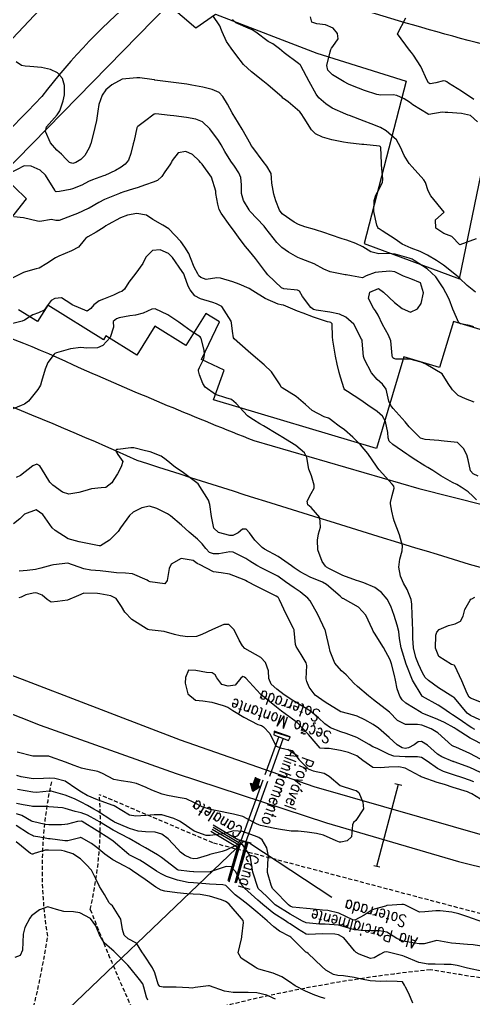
# Model space of a CAD drawing. Header units: metres. Extents: x 292545 to 299085, y 7450245 to 7463078.
# Drawn here: x 292958.5 to 293014.6, y 7462733.9 to 7462855.1 of the extents above; entities that cross this region are included whole.
import ezdxf

# ---------------------------------------------------------------- set-up
doc = ezdxf.new("R2010")
doc.units = ezdxf.units.M
for name, pattern in [('CONTINUO', [0]), ('DASHED', [0.75, 0.5, -0.25]), ('TRACEJADO', [8.7, 8, -0.7])]:
    doc.linetypes.add(name, pattern=pattern)
for name, color, linetype in [('CANAL', 151, 'Continuous'), ('CANALETA', 151, 'Continuous'), ('Curvas de Nivel 1m', 11, 'Continuous'), ('Curvas de Nivel 5m', 15, 'Continuous'), ('Edificações', 30, 'Continuous'), ('GALERIA', 45, 'Continuous'), ('Linha Férrea', 20, 'Continuous'), ('Pórtico', 62, 'Continuous'), ('TEXTO', 45, 'Continuous'), ('Vias Primárias', 230, 'Continuous'), ('Vias Secundárias', 230, 'DASHED')]:
    doc.layers.add(name, color=color, linetype=linetype)
doc.styles.add('ROMANS', font='romans', dxfattribs={"height": 0.2})
doc.styles.add('SIMPLEX', font='simplex', dxfattribs={"height": 0.2})

msp = doc.modelspace()

# ---------------------------------------------------------------- hatches: boundary and pattern name
at = {"layer": 'TEXTO'}
msp.add_hatch(color=256, dxfattribs=at).paths.add_polyline_path([(292988.21, 7462761.02), (292987.93, 7462760.26), (292988.25, 7462760.14), (292987.35, 7462759.55), (292987.05, 7462760.59), (292987.38, 7462760.47), (292987.66, 7462761.23)])

# ---------------------------------------------------------------- linework, layer by layer
at = {"layer": 'CANAL', "linetype": 'CONTINUO'}
for points in [[(292985.7, 7462753.53, 699.53), (292985.61, 7462753.22, 699.2), (292985.54, 7462752.97, 699.23), (292985.45, 7462752.66, 699.45), (292984.23, 7462748.5, 697.79)], [(292985.89, 7462753.46, 698.71), (292984.38, 7462748.3, 697.12)], [(292986.48, 7462753.28, 698.81), (292985.12, 7462748.19, 697.13)], [(292986.58, 7462753.26, 699.5), (292985.18, 7462748.23, 697.82)], [(292985.45, 7462752.66, 699.45), (292985.58, 7462752.62, 699.45), (292984.35, 7462748.4, 697.81)], [(292986.72, 7462753.22, 699.47), (292985.29, 7462748.23, 697.83)]]:
    msp.add_polyline3d(points, dxfattribs=at)
at = {"layer": 'CANALETA', "linetype": 'CONTINUO'}
for points in [[(292982.15, 7462754.62, 700.29), (292985.45, 7462752.66, 699.45)], [(292982.31, 7462754.9, 700.06), (292985.54, 7462752.97, 699.23)], [(292982.42, 7462755.41, 700.27), (292985.47, 7462753.6, 699.49)], [(292982.44, 7462755.11, 700.01), (292985.61, 7462753.22, 699.2)]]:
    msp.add_polyline3d(points, dxfattribs=at)
at = {"layer": 'Curvas de Nivel 1m', "flags": 128}
for points, elevation in [([(293014.86, 7462821.38), (293013.83, 7462822.2), (293012.88, 7462823.11), (293012.71, 7462823.26), (293010.9, 7462824.71), (293010.06, 7462825.29), (293008.92, 7462825.96), (293008.01, 7462826.4), (293006.93, 7462826.82), (293005.81, 7462827.34), (293004.94, 7462827.93), (293003.33, 7462828.98), (293002.95, 7462829.21), (293002.86, 7462829.28), (293002.79, 7462829.37), (293002.67, 7462829.66), (293002.3, 7462831.38), (293002.35, 7462832.73), (293002.54, 7462833.38), (293003.01, 7462834.21), (293003.39, 7462834.99), (293003.43, 7462835.37), (293003.26, 7462837.15), (293003.25, 7462837.37), (293003.15, 7462839.29), (293003.12, 7462839.37), (293003.07, 7462839.42), (293003, 7462839.44), (293001.08, 7462839.65), (293000.8, 7462839.68), (292999.08, 7462839.89), (292998.54, 7462839.97), (292997.09, 7462840.26), (292995.96, 7462840.58), (292995.1, 7462840.97), (292994.59, 7462841.48), (292993.7, 7462842.91), (292993.32, 7462843.49), (292993.13, 7462843.72), (292991.72, 7462844.93), (292991.14, 7462845.35), (292991.05, 7462845.42), (292990.94, 7462845.51), (292989.17, 7462847.04), (292988.55, 7462847.55), (292987.18, 7462848.66), (292986.18, 7462849.57), (292985.21, 7462850.8), (292984.64, 7462851.59), (292984.07, 7462852.43), (292983.53, 7462853.61), (292983.46, 7462853.82), (292983.25, 7462854.35), (292982.38, 7462855.62)], 712), ([(293014.94, 7462827.98), (293012.93, 7462827.26), (293011.95, 7462828.27), (293010.95, 7462828.64), (293009.97, 7462829.29), (293009.91, 7462830.35), (293010.98, 7462831.28), (293009.36, 7462833.3), (293009.01, 7462833.93), (293008.68, 7462834.96), (293008.47, 7462835.31), (293007.05, 7462836.89), (293006.67, 7462837.33), (293006.04, 7462838.32), (293005.6, 7462839.34), (293005.09, 7462840.23), (293003.83, 7462841.36), (293003.11, 7462841.75), (293001.95, 7462842.22), (293001.11, 7462842.54), (292999.3, 7462843.24), (292999.12, 7462843.31), (292998.83, 7462843.42), (292997.13, 7462844.18), (292996.36, 7462844.68), (292995.48, 7462845.46), (292995.15, 7462845.89), (292994.28, 7462847.48), (292993.27, 7462849.41), (292993.23, 7462849.49), (292993.19, 7462849.54), (292992.99, 7462849.7), (292991.22, 7462851.03), (292990.63, 7462851.52), (292989.8, 7462852.11), (292989.23, 7462852.44), (292987.7, 7462853.56), (292987.25, 7462853.87), (292986.76, 7462854.06), (292985.25, 7462854.72), (292984.82, 7462855.14)], 713), ([(293015.11, 7462842.47), (293014.24, 7462843.24), (293013.13, 7462843.52), (293011.47, 7462843.62), (293011.13, 7462843.64), (293010.76, 7462843.65), (293009.12, 7462843.39), (293009.02, 7462843.41), (293007.14, 7462844.59), (293006.71, 7462844.9), (293006.04, 7462845.34), (293005.15, 7462845.75), (293004.68, 7462845.82), (293003.15, 7462845.79), (293002.66, 7462845.86), (293001.16, 7462846.34), (292999.67, 7462846.91), (292999.17, 7462847.14), (292998.63, 7462847.43), (292997.18, 7462848.29), (292996.6, 7462848.86), (292996.48, 7462849.45), (292996.91, 7462851.15), (292996.99, 7462851.44), (292997.05, 7462851.61), (292997.22, 7462851.81), (292997.9, 7462852.77), (292997.82, 7462853.43), (292997.25, 7462854.09), (292996.3, 7462854.5), (292995.25, 7462854.6), (292994.62, 7462854.83), (292994.47, 7462855.47)], 714), ([(293014.67, 7462817.09), (293014.11, 7462817.24), (293013, 7462817.45), (293012.82, 7462817.59), (293012.08, 7462819.27), (293011.6, 7462820.52), (293011.21, 7462821.28), (293010.87, 7462821.9), (293009.95, 7462823.29), (293008.9, 7462824.27), (293007.27, 7462825.32), (293007.04, 7462825.45), (293006.91, 7462825.5), (293006.65, 7462825.6), (293004.92, 7462826.07), (293004.12, 7462826.16), (293002.92, 7462826.13), (293001.92, 7462826.38), (293000.93, 7462826.98), (293000.09, 7462827.41), (292998.94, 7462827.8), (292998.37, 7462827.99), (292996.94, 7462828.48), (292996.23, 7462828.73), (292994.95, 7462829.15), (292993.78, 7462829.48), (292992.96, 7462829.76), (292992.43, 7462830.03), (292990.98, 7462831.07), (292990.63, 7462831.52), (292990.16, 7462832.69), (292989.94, 7462833.53), (292989.68, 7462834.87), (292989.65, 7462835.53), (292989.59, 7462836.08), (292989.05, 7462836.99), (292988.63, 7462837.54), (292987.33, 7462839.29), (292987.14, 7462839.56), (292987.07, 7462839.67), (292986.03, 7462841.57), (292985.12, 7462843.04), (292984.91, 7462843.37), (292984.79, 7462843.58), (292984.2, 7462844.66), (292983.63, 7462845.6), (292983.15, 7462846.12), (292982.31, 7462846.46), (292981.16, 7462846.75), (292979.79, 7462847.03), (292979.16, 7462847.12), (292977.5, 7462847.34), (292977.17, 7462847.39), (292975.22, 7462847.65), (292975.17, 7462847.66), (292975.13, 7462847.66), (292974.83, 7462847.71), (292973.36, 7462847.91), (292973.17, 7462847.93), (292972.97, 7462847.94), (292971.17, 7462847.75), (292969.88, 7462847.05), (292969.16, 7462846.45), (292968.68, 7462845.78), (292968.3, 7462844.62), (292968.18, 7462843.78), (292967.98, 7462842.65), (292967.78, 7462841.79), (292967.65, 7462841.23), (292967.28, 7462839.8), (292967.07, 7462839.26), (292966.55, 7462838.32), (292966.07, 7462837.81), (292965.43, 7462837.44), (292965.05, 7462837.33), (292964.66, 7462837.43), (292964.23, 7462837.83), (292963.68, 7462838.47), (292963.07, 7462838.97), (292962.29, 7462839.86), (292961.7, 7462841.26), (292961.8, 7462841.86), (292963.12, 7462843.32), (292963.47, 7462843.84), (292963.89, 7462845.09), (292964.03, 7462845.83), (292964.02, 7462846.98), (292963.79, 7462847.83), (292963.18, 7462848.53), (292962.29, 7462848.96), (292961.19, 7462849.18), (292959.74, 7462849.34), (292959.19, 7462849.36), (292958.73, 7462849.44), (292958.05, 7462849.91)], 711), ([(293015.22, 7462798.59), (293014.6, 7462798.87), (293014.27, 7462799.24), (293013.98, 7462800.61), (293013.81, 7462801.24), (293013.39, 7462802.01), (293012.64, 7462802.75), (293010.98, 7462802.94), (293010.64, 7462802.96), (293010.35, 7462803), (293008.64, 7462803.13), (293008.06, 7462803.32), (293006.66, 7462804.7), (293006.17, 7462805.34), (293004.69, 7462806.99), (293004.52, 7462807.18), (293004.38, 7462807.35), (293004.16, 7462807.9), (293003.82, 7462809.36), (293003.36, 7462810), (293002.73, 7462810.58), (293002.01, 7462811.39), (293001.13, 7462813.03), (293001.03, 7462813.4), (293000.87, 7462815.32), (293000.86, 7462815.4), (293000.84, 7462815.45), (293000.79, 7462815.56), (292999.81, 7462817.41), (292998.82, 7462818.27), (292998.04, 7462818.64), (292996.84, 7462818.92), (292995.15, 7462819.15), (292994.84, 7462819.24), (292994.49, 7462819.47), (292993.48, 7462820.86), (292993.11, 7462821.49), (292992.86, 7462821.64), (292991.16, 7462821.81), (292990.87, 7462821.92), (292989.2, 7462823.54), (292988.89, 7462823.91), (292987.67, 7462825.55), (292986.92, 7462826.44), (292986.41, 7462827.05), (292986.01, 7462827.57), (292985.55, 7462828.2), (292984.95, 7462829.04), (292984.54, 7462829.59), (292983.41, 7462831.17), (292983.18, 7462831.61), (292982.99, 7462832.29), (292982.77, 7462833.61), (292982.74, 7462833.88), (292982.21, 7462835.62), (292981.05, 7462837.25), (292980.86, 7462837.44), (292980.68, 7462837.64), (292979.86, 7462838.44), (292979.06, 7462838.79), (292978.1, 7462838.63), (292977.37, 7462837.68), (292977.27, 7462837.46), (292977.05, 7462837.14), (292976.46, 7462836.27), (292976.08, 7462835.69), (292975.53, 7462835.19), (292975.02, 7462835), (292974.05, 7462834.68), (292973.01, 7462834.3), (292972.58, 7462834.16), (292971.26, 7462833.75), (292971.06, 7462833.69), (292971, 7462833.67), (292970.86, 7462833.61), (292968.99, 7462832.87), (292968.28, 7462832.5), (292967.09, 7462831.8), (292967.02, 7462831.76), (292966.98, 7462831.74), (292965.66, 7462831.13), (292964.97, 7462830.86), (292963.38, 7462830.26), (292962.97, 7462830.25), (292962.44, 7462830.38), (292960.97, 7462830.14), (292960.68, 7462830.16), (292958.97, 7462830.6), (292957.78, 7462830.72)], 709), ([(293015, 7462795.68), (293014.56, 7462796.11), (293013.97, 7462796.64), (293013.11, 7462797.25), (293012.58, 7462797.55), (293012.01, 7462797.83), (293010.59, 7462798.64), (293009.58, 7462799.3), (293008.96, 7462799.66), (293008.61, 7462799.86), (293007.15, 7462800.79), (293006.62, 7462801.16), (293006.37, 7462801.33), (293004.63, 7462802.52), (293004.2, 7462802.92), (293004.07, 7462803.36), (293004.02, 7462803.99), (293003.74, 7462805.36), (293003.35, 7462806.04), (293002.69, 7462806.61), (293001.55, 7462807.39), (293000.7, 7462808.02), (292999.05, 7462809.08), (292998.72, 7462809.3), (292998.62, 7462809.42), (292998.17, 7462810.86), (292998.02, 7462811.43), (292997.77, 7462812.45), (292997.55, 7462813.44), (292997.29, 7462814.94), (292997.22, 7462815.44), (292997.2, 7462815.85), (292997.16, 7462817.44), (292996.98, 7462817.62), (292996.82, 7462817.66), (292996.55, 7462817.72), (292994.82, 7462818.27), (292993.55, 7462818.76), (292992.84, 7462819.02), (292991.69, 7462819.51), (292991.11, 7462819.78), (292990.85, 7462819.83), (292990.46, 7462819.91), (292988.85, 7462820.59), (292987.32, 7462821.56), (292986.87, 7462821.85), (292985.66, 7462822.37), (292984.87, 7462822.66), (292983.35, 7462823.13), (292982.88, 7462823.15), (292981.57, 7462822.93), (292980.88, 7462823.19), (292980.66, 7462823.41), (292980.52, 7462823.64), (292980.08, 7462824.46), (292979.61, 7462825.65), (292979.42, 7462826.16), (292978.93, 7462826.95), (292978.42, 7462827.67), (292976.96, 7462829.21), (292976.21, 7462829.69), (292974.97, 7462830.37), (292974.17, 7462830.91), (292972.98, 7462831.14), (292971.82, 7462830.9), (292970.97, 7462830.6), (292969.43, 7462829.77), (292969.16, 7462829.58), (292968.96, 7462829.44), (292967.94, 7462828.8), (292966.94, 7462828.22), (292966.68, 7462828.06), (292966.47, 7462827.8), (292965.78, 7462826.95), (292964.92, 7462826.51), (292963.32, 7462825.84), (292962.91, 7462825.61), (292961.85, 7462824.91), (292960.9, 7462824.37), (292960.52, 7462824.25), (292959.22, 7462823.89), (292958.98, 7462823.8), (292958.89, 7462823.76), (292957.65, 7462823.14)], 708), ([(293015.42, 7462768.41), (293014.24, 7462768.96), (293013.84, 7462769.24), (293012.26, 7462771.13), (293012.19, 7462771.19), (293012.07, 7462771.26), (293010.28, 7462772.38), (293009.04, 7462773.3), (293008.66, 7462773.67), (293008.3, 7462774.22), (293007.81, 7462775.32), (293007.5, 7462776.15), (293007.2, 7462777.32), (293007.13, 7462778.54), (293007.14, 7462779.32), (293007.07, 7462780.63), (293007.03, 7462781.32), (293007, 7462782.73), (293006.93, 7462783.32), (293006.43, 7462784.56), (293005.98, 7462785.33), (293005.59, 7462786.19), (293005.4, 7462787.34), (293005.5, 7462788.3), (293005.82, 7462789.34), (293005.84, 7462789.98), (293005.46, 7462791.34), (293004.81, 7462793.07), (293004.73, 7462793.35), (293004.54, 7462794.28), (293004.36, 7462795.16), (293004.36, 7462795.35), (293004.56, 7462796.18), (293004.8, 7462797.12), (293004.77, 7462797.35), (293004.58, 7462797.61), (293002.97, 7462799.37), (293002.79, 7462799.57), (293002.61, 7462799.82), (293001.54, 7462801.39), (293000.63, 7462802.47), (292999.72, 7462803.41), (292998.66, 7462804.33), (292998.01, 7462804.77), (292997.15, 7462805.44), (292996.89, 7462805.66), (292996.68, 7462805.77), (292996.17, 7462805.96), (292994.69, 7462806.73), (292993.83, 7462807.48), (292992.71, 7462808.47), (292990.96, 7462809.52), (292990.83, 7462809.62), (292990.73, 7462809.9), (292989.64, 7462811.53), (292988.75, 7462812.4), (292987.38, 7462813.55), (292986.77, 7462814.08), (292985.01, 7462815.59), (292984.93, 7462815.73), (292984.8, 7462816.55), (292984.69, 7462817.59), (292984.64, 7462817.77), (292983.51, 7462819.6), (292982.85, 7462819.94), (292982.37, 7462820.09), (292980.85, 7462820.54), (292980.14, 7462820.93), (292979.6, 7462821.65), (292979.35, 7462822.14), (292978.88, 7462823.42), (292978.79, 7462823.66), (292978.6, 7462823.95), (292977.39, 7462825.68), (292976.92, 7462826.17), (292975.86, 7462826.63), (292974.92, 7462826.55), (292974.09, 7462825.72), (292973.72, 7462824.91), (292972.88, 7462823.73), (292972.01, 7462822.6), (292971.45, 7462821.74), (292971.12, 7462821.48), (292970.86, 7462821.37), (292970.11, 7462821.02), (292968.85, 7462820.53), (292968.31, 7462820.32), (292967.68, 7462819.79), (292967.29, 7462819.34), (292966.83, 7462819.02), (292964.98, 7462819.82), (292964.84, 7462819.94), (292963.67, 7462820.66), (292962.85, 7462820.59), (292962.38, 7462820.33), (292962.03, 7462819.86), (292961.53, 7462819.17), (292960.83, 7462818.84), (292960.14, 7462818.56), (292959.09, 7462817.9), (292958.81, 7462817.77), (292957.3, 7462817.42)], 707), ([(293014.8, 7462767.23), (293014.43, 7462767.44), (293014.23, 7462767.57), (293013.26, 7462768.23), (293012.24, 7462768.92), (293012.03, 7462769.05), (293011.67, 7462769.27), (293010.83, 7462769.86), (293010.25, 7462770.22), (293008.31, 7462771.31), (293008.26, 7462771.35), (293007.09, 7462773.32), (293006.31, 7462775.33), (293005.69, 7462777.34), (293005.49, 7462778.48), (293005.37, 7462779.34), (293005.18, 7462780.16), (293004.83, 7462781.35), (293004.4, 7462782.51), (293003.93, 7462783.36), (293003.23, 7462784.18), (293002.43, 7462784.8), (293001.08, 7462785.39), (293000.44, 7462785.59), (293000.17, 7462785.67), (292998.45, 7462786.29), (292996.74, 7462787.16), (292996.46, 7462787.34), (292996.32, 7462787.45), (292995.91, 7462788.02), (292995.39, 7462789.46), (292995.31, 7462790.65), (292995.46, 7462791.46), (292995.71, 7462792.26), (292995.61, 7462793.46), (292994.55, 7462794.72), (292994.12, 7462795.05), (292994.07, 7462795.48), (292994.56, 7462796.44), (292994.92, 7462797.12), (292994.93, 7462797.47), (292994.59, 7462798.64), (292994.27, 7462799.48), (292994.03, 7462800.89), (292993.74, 7462801.48), (292992.64, 7462802.4), (292990.85, 7462803.52), (292990.72, 7462803.58), (292990.65, 7462803.61), (292990.44, 7462803.74), (292988.67, 7462804.81), (292988.2, 7462805.07), (292987.43, 7462805.56), (292986.95, 7462805.84), (292986.68, 7462806.05), (292985.27, 7462807.58), (292984.7, 7462808.08), (292984.01, 7462808.29), (292982.71, 7462808.69), (292981.44, 7462809.63), (292981.15, 7462810.05), (292980.74, 7462811.16), (292980.6, 7462811.64), (292980.6, 7462811.78), (292980.75, 7462812.04), (292981.28, 7462813.11), (292981.37, 7462813.63), (292981.33, 7462814.18), (292980.94, 7462815.64), (292980.9, 7462815.74), (292980.8, 7462815.85), (292979.71, 7462816.56), (292978.81, 7462817.19), (292978.19, 7462817.67), (292976.83, 7462818.57), (292975.24, 7462819.3), (292974.84, 7462819.28), (292973.76, 7462818.79), (292972.82, 7462818.53), (292972.13, 7462818.43), (292970.82, 7462818.2), (292970.48, 7462818.09), (292970.07, 7462817.76), (292970.09, 7462817.05), (292969.7, 7462815.77), (292968.78, 7462814.76), (292968.1, 7462814.47), (292966.78, 7462814.46), (292966.07, 7462814.51), (292964.78, 7462814.35), (292963.03, 7462813.85), (292962.85, 7462813.77), (292962.77, 7462813.71), (292961.96, 7462812.66), (292961.64, 7462811.86), (292961.18, 7462810.32), (292961.06, 7462809.87), (292960.95, 7462809.64), (292960.72, 7462809.31), (292959.6, 7462807.89), (292959.1, 7462807.49), (292958.69, 7462807.33), (292957.68, 7462806.92)], 706), ([(293016.11, 7462763.22), (293014.18, 7462764.25), (293012.43, 7462765.02), (293012.19, 7462765.11), (293012.09, 7462765.16), (293011.95, 7462765.26), (293010.22, 7462766.79), (293009.4, 7462767.3), (293008.23, 7462767.76), (293007.7, 7462767.84), (293006.23, 7462767.85), (293005.21, 7462768.33), (293004.24, 7462769.36), (293002.27, 7462770.88), (293001.62, 7462771.39), (293000.28, 7462772.53), (292999.82, 7462772.94), (292999.42, 7462773.41), (292998.88, 7462774), (292998.3, 7462774.47), (292997.48, 7462775.44), (292996.89, 7462776.89), (292996.77, 7462777.45), (292996.36, 7462779.23), (292996.3, 7462779.45), (292996.28, 7462779.53), (292995.39, 7462781.46), (292994.41, 7462783.14), (292994.13, 7462783.47), (292993.2, 7462784.27), (292992.43, 7462784.76), (292991.38, 7462785.51), (292990.44, 7462786.21), (292989.1, 7462786.89), (292988.46, 7462787.2), (292987.83, 7462787.55), (292986.98, 7462788.08), (292986.47, 7462788.39), (292984.9, 7462789.17), (292984.48, 7462789.22), (292983.12, 7462788.96), (292982.48, 7462788.96), (292981.99, 7462789.13), (292981.51, 7462789.62), (292981.07, 7462790.21), (292980.49, 7462790.79), (292979.46, 7462791.65), (292978.52, 7462792.51), (292977.14, 7462793.68), (292976.79, 7462793.94), (292976.54, 7462794.07), (292975.45, 7462794.6), (292974.54, 7462794.89), (292973.6, 7462794.66), (292972.54, 7462794.14), (292972.08, 7462793.74), (292970.96, 7462792.2), (292970.67, 7462791.76), (292970.6, 7462791.67), (292970.51, 7462791.56), (292969.6, 7462790.66), (292968.49, 7462789.95), (292968.32, 7462789.95), (292966.49, 7462790.35), (292965.86, 7462790.45), (292964.5, 7462790.83), (292962.87, 7462791.85), (292962.52, 7462792.21), (292961.34, 7462793.86), (292960.54, 7462794.44), (292959.08, 7462793.89), (292958.53, 7462793.33), (292957.75, 7462792.68)], 704), ([(293015.48, 7462761.9), (293014.17, 7462762.5), (293012.22, 7462763.21), (293012.17, 7462763.23), (293012.15, 7462763.24), (293012.07, 7462763.26), (293010.71, 7462763.82), (293010.18, 7462764.17), (293008.92, 7462765.3), (293008.2, 7462765.74), (293007.8, 7462765.71), (293007.3, 7462765.32), (293006.58, 7462764.94), (293006.19, 7462764.89), (293005.82, 7462764.96), (293005.2, 7462765.34), (293004.21, 7462766.22), (293002.87, 7462767.37), (293002.23, 7462767.86), (293001.2, 7462768.42), (293000.24, 7462768.86), (292999.84, 7462769), (292998.24, 7462769.41), (292998.2, 7462769.43), (292996.26, 7462770.62), (292995.04, 7462771.46), (292994.28, 7462772.47), (292994, 7462773.18), (292993.94, 7462773.48), (292994, 7462775.16), (292993.93, 7462775.48), (292993.33, 7462776.49), (292992.69, 7462777.49), (292992.6, 7462777.75), (292992.45, 7462779.5), (292992.44, 7462779.57), (292992.37, 7462779.71), (292991.46, 7462781.51), (292990.64, 7462783.29), (292990.51, 7462783.52), (292990.41, 7462783.6), (292990.22, 7462783.72), (292988.42, 7462784.64), (292987.81, 7462784.94), (292986.62, 7462785.57), (292986.43, 7462785.66), (292986.27, 7462785.74), (292984.45, 7462786.47), (292983.42, 7462786.63), (292982.45, 7462786.74), (292980.75, 7462787.64), (292980.55, 7462787.73), (292980.46, 7462787.78), (292979.94, 7462788.17), (292978.47, 7462788.39), (292977.25, 7462787.68), (292976.98, 7462787.16), (292976.74, 7462785.69), (292976.43, 7462785.27), (292974.64, 7462785.5), (292974.43, 7462785.6), (292974.25, 7462785.71), (292972.44, 7462786.49), (292971.6, 7462786.59), (292970.45, 7462786.64), (292969.46, 7462786.76), (292968.45, 7462786.86), (292967.3, 7462786.94), (292966.45, 7462787.11), (292964.46, 7462787.83), (292962.69, 7462787.62), (292962.46, 7462787.56), (292961.12, 7462787.2), (292960.45, 7462787.05), (292959.44, 7462786.9), (292958.45, 7462786.81)], 703), ([(293014.65, 7462760.73), (293014.15, 7462760.96), (293013.32, 7462761.25), (293012.16, 7462761.62), (293010.91, 7462762.03), (293010.16, 7462762.38), (293008.89, 7462763.3), (293008.18, 7462763.75), (293007.68, 7462763.82), (293006.18, 7462763.82), (293004.77, 7462763.94), (293004.18, 7462764.12), (293002.72, 7462764.85), (293002.19, 7462765.09), (293001.71, 7462765.38), (293000.21, 7462766.25), (292998.89, 7462766.74), (292998.22, 7462766.94), (292996.92, 7462767.44), (292996.23, 7462767.91), (292995.46, 7462768.68), (292994.49, 7462769.47), (292994.25, 7462769.62), (292993.91, 7462769.81), (292992.26, 7462770.81), (292991.22, 7462771.51), (292990.28, 7462772.21), (292989.61, 7462772.85), (292989.32, 7462773.53), (292989.25, 7462774.48), (292988.88, 7462775.54), (292988.32, 7462776.13), (292987.02, 7462776.88), (292986.34, 7462777.26), (292986.05, 7462777.57), (292985.65, 7462778.28), (292985.02, 7462779.58), (292984.37, 7462780.24), (292983.75, 7462780.22), (292982.36, 7462779.62), (292981.01, 7462778.98), (292980.35, 7462778.76), (292979.31, 7462778.69), (292978.35, 7462778.81), (292977.66, 7462778.98), (292976.36, 7462779.35), (292974.51, 7462779.56), (292974.36, 7462779.59), (292974.13, 7462779.71), (292972.38, 7462780.83), (292971.5, 7462781.74), (292971.09, 7462782.44), (292970.41, 7462783.43), (292969.76, 7462783.77), (292968.42, 7462784.03), (292968.13, 7462784.07), (292966.42, 7462784.09), (292965.77, 7462783.81), (292964.41, 7462783.22), (292963.17, 7462783.07), (292962.4, 7462783), (292961.88, 7462783.33), (292961.27, 7462783.87), (292960.65, 7462784.11), (292960.42, 7462784.15), (292960.17, 7462784.12), (292959.26, 7462783.89), (292958.67, 7462783.63), (292958.41, 7462783.51)], 702), ([(293015.6, 7462770.56), (293014.26, 7462771.1), (293014.1, 7462771.24), (293013.84, 7462771.67), (293013.2, 7462773.25), (293012.31, 7462775.09), (293012.22, 7462775.17), (293011.91, 7462775.26), (293010.33, 7462776.28), (293009.92, 7462777.29), (293009.97, 7462778.9), (293010.1, 7462779.28), (293010.37, 7462779.62), (293011.55, 7462780.09), (293012.37, 7462780.31), (293013, 7462780.63), (293013.34, 7462781.25), (293013.57, 7462782.08), (293014.22, 7462783.24), (293014.31, 7462783.35), (293014.41, 7462783.41), (293014.78, 7462783.6)], 708), ([(293015.48, 7462758.59), (293014.4, 7462759.24), (293014.13, 7462759.4), (293013.88, 7462759.49), (293012.13, 7462760.04), (293011.02, 7462760.4), (293010.14, 7462760.68), (293008.29, 7462761.31), (293008.15, 7462761.36), (293008.03, 7462761.43), (293006.16, 7462762.44), (293005.4, 7462762.58), (293004.16, 7462762.54), (293003.07, 7462762.47), (293002.16, 7462762.52), (293000.92, 7462763.39), (293000.18, 7462763.95), (292999.15, 7462764.38), (292998.18, 7462764.62), (292996.79, 7462764.85), (292996.19, 7462764.85), (292995.66, 7462764.93), (292995.17, 7462765.47), (292994.21, 7462766.6), (292993.4, 7462767.49), (292992.8, 7462768.07), (292992.23, 7462768.5), (292990.87, 7462769.51), (292990.25, 7462770), (292988.32, 7462771.55), (292988.3, 7462771.58), (292988.27, 7462771.61), (292986.47, 7462773.57), (292986.29, 7462773.71), (292986.09, 7462773.78), (292985.86, 7462773.57), (292985.14, 7462772.72), (292984.28, 7462772.57), (292983.49, 7462772.81), (292982.88, 7462773.61), (292982.67, 7462773.98), (292982.3, 7462774.23), (292981.62, 7462774.3), (292980.3, 7462774.52), (292979.37, 7462774.59), (292979.01, 7462773.65), (292978.98, 7462772.95), (292979.28, 7462771.65), (292980.26, 7462770.87), (292981.14, 7462770.76), (292982.26, 7462770.61), (292983.65, 7462770.2), (292984.25, 7462769.97), (292984.86, 7462769.58), (292986.23, 7462768.74), (292987.93, 7462767.85), (292988.23, 7462767.76), (292988.4, 7462767.72), (292988.64, 7462767.54), (292989.43, 7462766.74), (292990.02, 7462765.52), (292990.2, 7462765.17), (292990.74, 7462764.97), (292992.18, 7462764.62), (292993.03, 7462763.49), (292994.16, 7462762.34), (292994.78, 7462762.09), (292996.16, 7462761.81), (292996.77, 7462761.44), (292998.14, 7462760.27), (292999.78, 7462759.76), (293000.13, 7462759.66), (293000.46, 7462759.41), (293000.93, 7462758.22), (293001.03, 7462757.4), (293000.09, 7462755.97), (292999.79, 7462755.71), (292999.65, 7462755.41), (292999.54, 7462753.94), (292999, 7462753.42), (292998.2, 7462753.28), (292998.05, 7462753.29), (292997.63, 7462753.43), (292996.06, 7462754.13), (292995.2, 7462754.33), (292994.07, 7462754.52), (292992.94, 7462754.62), (292992.07, 7462754.65), (292990.74, 7462754.84), (292990.07, 7462754.98), (292988.28, 7462755.35), (292988.08, 7462755.41), (292987.79, 7462755.55), (292986.09, 7462756.47), (292984.95, 7462756.73), (292984.1, 7462756.91), (292983.54, 7462757.04), (292982.1, 7462757.3), (292981.06, 7462757.63), (292980.11, 7462758.15), (292979.07, 7462758.62), (292978.11, 7462758.81), (292976.78, 7462759.03), (292976.13, 7462759.21), (292974.86, 7462759.7), (292974.14, 7462760.06), (292972.93, 7462760.52), (292972.14, 7462760.69), (292971.04, 7462760.85), (292970.15, 7462761.02), (292968.74, 7462761.77), (292968.16, 7462762.02), (292966.69, 7462762.33), (292966.16, 7462762.44), (292965.23, 7462762.75), (292964.17, 7462763.18), (292962.31, 7462763.85), (292962.17, 7462763.9), (292962.11, 7462763.91), (292960.17, 7462763.93), (292960.12, 7462763.94), (292958.18, 7462764.43)], 701), ([(293015.9, 7462740.35), (293014.6, 7462740.54), (293013.9, 7462740.61), (293012.45, 7462740.71), (293011.91, 7462740.77), (293010.11, 7462741.09), (293009.91, 7462741.07), (293008.54, 7462740.67), (293007.91, 7462740.67), (293007.36, 7462740.77), (293005.91, 7462741.01), (293005.15, 7462741.35), (293003.92, 7462742.12), (293003, 7462742.29), (293001.92, 7462742.31), (293000.87, 7462742.34), (292999.92, 7462742.4), (292998.52, 7462742.84), (292997.93, 7462743), (292996.27, 7462743.11), (292995.93, 7462743.1), (292995.58, 7462743.1), (292993.93, 7462743.3), (292993.48, 7462743.48), (292991.95, 7462744.37), (292990.11, 7462745.52), (292989.96, 7462745.64), (292989.04, 7462746.6), (292987.98, 7462747.55), (292987.32, 7462749.56), (292987.2, 7462750.38), (292987, 7462751.56), (292986.05, 7462752.97), (292985.47, 7462753), (292984.04, 7462752.3), (292983.52, 7462752.12), (292982.03, 7462751.74), (292981.94, 7462751.71), (292981.68, 7462751.62), (292980.43, 7462751.23), (292980.03, 7462751.2), (292979.66, 7462751.28), (292978.9, 7462751.66), (292978.4, 7462752.03), (292978.04, 7462752.39), (292976.88, 7462753.68), (292976.06, 7462754.27), (292975.27, 7462754.5), (292974.07, 7462754.56), (292973.14, 7462754.65), (292972.07, 7462754.98), (292970.23, 7462755.76), (292970.08, 7462755.83), (292969.91, 7462755.94), (292968.1, 7462757.11), (292967.67, 7462757.36), (292966.9, 7462757.8), (292966.11, 7462758.24), (292965.28, 7462758.65), (292964.12, 7462759.1), (292962.4, 7462759.58), (292962.13, 7462759.6), (292960.56, 7462759.44), (292960.13, 7462759.45), (292958.24, 7462759.79)], 699), ([(293015.83, 7462737.26), (293013.87, 7462737.67), (293012.61, 7462738), (293011.87, 7462738.11), (293011.01, 7462738.14), (293009.88, 7462738.15), (293009.02, 7462738.15), (293007.88, 7462738.35), (293006.09, 7462739.13), (293005.89, 7462739.21), (293005.4, 7462739.34), (293003.9, 7462739.7), (293003.59, 7462739.67), (293003.04, 7462739.37), (293002.32, 7462738.94), (293001.89, 7462738.87), (293000.47, 7462739.4), (293000.1, 7462739.61), (292999.9, 7462739.83), (292998.59, 7462741.42), (292997.92, 7462741.79), (292997.48, 7462741.87), (292995.92, 7462741.91), (292994.26, 7462741.82), (292993.92, 7462741.89), (292992.87, 7462742.54), (292991.93, 7462743.16), (292991.72, 7462743.3), (292991.38, 7462743.51), (292989.95, 7462744.43), (292988.56, 7462745.54), (292988.25, 7462745.83), (292987.97, 7462746.08), (292986.29, 7462747.57), (292985.99, 7462747.93), (292985.21, 7462749.58), (292984.66, 7462750.23), (292984.02, 7462750.24), (292983.53, 7462750.09), (292982.19, 7462749.62), (292982.05, 7462749.58), (292982.01, 7462749.57), (292980.05, 7462749.6), (292980.01, 7462749.6), (292979.51, 7462749.65), (292978.15, 7462749.81), (292978.01, 7462749.86), (292977.28, 7462750.42), (292976.03, 7462751.37), (292975.54, 7462751.69), (292974.04, 7462752.56), (292973.31, 7462752.98), (292972.05, 7462753.74), (292970.07, 7462754.76), (292968.36, 7462755.78), (292968.08, 7462755.94), (292966.9, 7462756.61), (292966.09, 7462756.91), (292965.34, 7462757.07), (292964.1, 7462757.45), (292963.79, 7462757.52), (292962.1, 7462757.66), (292961.92, 7462757.67), (292960.1, 7462757.69), (292959.93, 7462757.71), (292958.94, 7462757.89), (292958.11, 7462758.07)], 698), ([(293007.11, 7462733.32), (293006.63, 7462734.53), (293006.23, 7462735.33), (293006.09, 7462735.58), (293005.85, 7462735.96), (293005.17, 7462736.03), (293003.85, 7462736.06), (293003.18, 7462736.03), (293001.85, 7462736.09), (293000.76, 7462736.3), (292999.85, 7462736.53), (292998.55, 7462736.73), (292997.86, 7462736.77), (292997.31, 7462736.89), (292996.38, 7462737.44), (292995.87, 7462737.88), (292994.17, 7462739.48), (292994, 7462739.59), (292993.89, 7462739.67), (292992.04, 7462741.5), (292991.91, 7462741.58), (292990.65, 7462742.24), (292989.93, 7462742.77), (292989.09, 7462743.54), (292987.95, 7462744.53), (292986.72, 7462745.56), (292985.97, 7462746.14), (292985.16, 7462746.77), (292984.34, 7462747.59), (292983.99, 7462747.89), (292983.61, 7462747.98), (292981.99, 7462748.08), (292981.5, 7462748.11), (292979.99, 7462748.24), (292979.35, 7462748.29), (292978, 7462748.55), (292976.65, 7462749.04), (292976.01, 7462749.34), (292975.41, 7462749.7), (292974.02, 7462750.65), (292973.35, 7462751.05), (292972.03, 7462751.71), (292971.99, 7462751.74), (292970.05, 7462753.39), (292969.54, 7462753.77), (292968.07, 7462754.66), (292966.22, 7462755.81), (292966.14, 7462755.86), (292966.08, 7462755.87), (292965.66, 7462755.81), (292964.41, 7462755.49), (292964.08, 7462755.44), (292963.66, 7462755.42), (292962.08, 7462755.4), (292961.66, 7462755.44), (292960.08, 7462755.83), (292959.97, 7462755.88), (292958.75, 7462756.56), (292958.09, 7462756.79)], 697), ([(292996.29, 7462733.92), (292995.83, 7462734.03), (292994.99, 7462734.31), (292993.84, 7462734.8), (292992.56, 7462735.49), (292991.85, 7462735.98), (292990.92, 7462736.58), (292989.86, 7462737.03), (292988.06, 7462737.55), (292987.86, 7462737.63), (292987.64, 7462737.78), (292985.88, 7462738.91), (292985.52, 7462739.58), (292985.91, 7462741.31), (292985.96, 7462741.52), (292985.97, 7462741.57), (292986.17, 7462743.33), (292986.12, 7462743.57), (292985.94, 7462743.81), (292984.39, 7462745.59), (292984.17, 7462745.8), (292983.97, 7462745.93), (292983.44, 7462746.14), (292981.97, 7462746.6), (292980.8, 7462746.81), (292979.97, 7462746.85), (292979.18, 7462746.86), (292977.98, 7462746.98), (292976.44, 7462747.22), (292975.98, 7462747.33), (292975.33, 7462747.7), (292974, 7462748.64), (292972.45, 7462749.73), (292972.18, 7462749.91), (292972.02, 7462750.01), (292971.43, 7462750.33), (292970.03, 7462751.09), (292969.03, 7462751.77), (292968.04, 7462752.6), (292967.37, 7462753.11), (292966.14, 7462753.81), (292966.05, 7462753.84), (292966.02, 7462753.84), (292965.93, 7462753.81), (292964.47, 7462753.42), (292964.06, 7462753.43), (292962.25, 7462753.67), (292962.06, 7462753.69), (292960.98, 7462753.87), (292960.21, 7462754.02), (292960.06, 7462754.08), (292959.6, 7462754.36), (292958.08, 7462755.32)], 696), ([(292974.36, 7462733.71), (292974.2, 7462734.09), (292973.84, 7462735.33), (292973.71, 7462735.72), (292973.31, 7462736.27), (292972.12, 7462737.74), (292971.87, 7462738.02), (292970.13, 7462739.76), (292969.89, 7462739.96), (292968.94, 7462740.81), (292968.38, 7462741.78), (292967.93, 7462742.9), (292967.25, 7462743.8), (292965.95, 7462744.5), (292965.14, 7462744.63), (292963.95, 7462744.7), (292963.05, 7462744.94), (292961.96, 7462745.28), (292960.94, 7462744.89), (292959.95, 7462744.14), (292959.82, 7462744), (292959.75, 7462743.88), (292959.12, 7462742.69), (292958.92, 7462741.89), (292958.89, 7462740.9), (292958.84, 7462739.89), (292958.56, 7462739.22), (292957.88, 7462739)], 694)]:
    msp.add_lwpolyline(points, dxfattribs=dict(at, elevation=elevation))
at = {"layer": 'Curvas de Nivel 5m', "flags": 128}
for points, elevation in [([(293014.68, 7462845.23), (293013.16, 7462846.27), (293011.55, 7462847.27), (293011.32, 7462847.43), (293011.18, 7462847.51), (293010.93, 7462847.53), (293009.97, 7462847.29), (293009.28, 7462847.19), (293009.17, 7462847.2), (293009.04, 7462847.3), (293008.9, 7462847.58), (293008.13, 7462849.31), (293007.21, 7462850.73), (293006.94, 7462851.05), (293006.7, 7462851.33), (293005.24, 7462853.35), (293006.25, 7462855.34)], 715), ([(293014.7, 7462807.74), (293013.65, 7462808.19), (293012.71, 7462808.59), (293012.04, 7462809.27), (293011.51, 7462810.06), (293010.74, 7462811.28), (293008.75, 7462812.45), (293008.17, 7462812.72), (293006.76, 7462813.09), (293005.01, 7462813.1), (293004.76, 7462813.15), (293004.65, 7462813.24), (293004.59, 7462813.35), (293004.57, 7462813.55), (293004.38, 7462815.35), (293004.11, 7462816.04), (293003.36, 7462817.36), (293002.82, 7462818.52), (293002.5, 7462819.05), (293002.25, 7462819.38), (293001.64, 7462820.6), (293001.8, 7462821.39), (293002.87, 7462821.84), (293003.48, 7462821.36), (293004.84, 7462820.08), (293005.79, 7462819.34), (293006.83, 7462818.91), (293007.69, 7462819.32), (293008.16, 7462819.99), (293008.44, 7462821.31), (293008.08, 7462822.52), (293006.88, 7462823.05), (293005.95, 7462823.34), (293004.89, 7462823.89), (293004.28, 7462823.97), (293002.89, 7462823.86), (293002.45, 7462823.81), (293001.34, 7462823.39), (293000.88, 7462823.15), (292999.52, 7462823.41), (292998.88, 7462823.52), (292998.77, 7462823.54), (292996.89, 7462823.9), (292996.11, 7462824.23), (292994.9, 7462824.88), (292993.33, 7462825.49), (292992.91, 7462825.67), (292991.76, 7462826.35), (292990.93, 7462826.92), (292990.31, 7462827.53), (292988.95, 7462829.27), (292988.72, 7462829.54), (292986.98, 7462831.42), (292986.87, 7462831.56), (292986.17, 7462832.75), (292985.94, 7462833.58), (292985.91, 7462834.69), (292985.86, 7462835.58), (292985.62, 7462836.16), (292985.05, 7462836.97), (292984.61, 7462837.59), (292983.88, 7462838.79), (292983.41, 7462839.61), (292983.08, 7462840.14), (292982.03, 7462841.62), (292981.11, 7462842.47), (292980.28, 7462842.81), (292979.12, 7462843), (292977.58, 7462843.21), (292977.12, 7462843.27), (292975.34, 7462843.48), (292975.12, 7462843.43), (292973.92, 7462842.53), (292973.1, 7462841.91), (292973.02, 7462841.81), (292973, 7462841.73), (292972.64, 7462840.17), (292972.54, 7462839.74), (292972.25, 7462838.55), (292971.96, 7462837.74), (292971.55, 7462837.24), (292971.04, 7462836.86), (292970.35, 7462836.44), (292969.03, 7462835.84), (292968.85, 7462835.77), (292967.51, 7462835.31), (292967.02, 7462835.08), (292966.19, 7462834.63), (292965.01, 7462834.16), (292964.74, 7462834.1), (292963.4, 7462833.84), (292963, 7462833.81), (292962.94, 7462833.85), (292962.86, 7462834), (292961.7, 7462835.86), (292961.04, 7462836.47), (292959.92, 7462837), (292959.04, 7462837.01), (292957.17, 7462836.05)], 710), ([(293016.07, 7462765.22), (293014.21, 7462766.17), (293012.47, 7462767.26), (293012.22, 7462767.41), (293011.04, 7462768.09), (293010.23, 7462768.48), (293008.29, 7462769.26), (293008.24, 7462769.28), (293008.16, 7462769.31), (293006.25, 7462770.47), (293005.81, 7462770.89), (293005.51, 7462771.34), (293005.17, 7462772.24), (293004.97, 7462773.35), (293004.86, 7462773.91), (293004.48, 7462775.36), (293004.32, 7462775.84), (293003.51, 7462777.37), (293002.36, 7462779.17), (293002.23, 7462779.38), (293002.14, 7462779.6), (293001.32, 7462781.39), (293000.4, 7462782.38), (292998.5, 7462783.43), (292998.44, 7462783.45), (292998.41, 7462783.46), (292998.12, 7462783.73), (292996.43, 7462785.19), (292995.96, 7462785.45), (292994.44, 7462786.09), (292993.2, 7462786.74), (292992.46, 7462787.23), (292992.12, 7462787.5), (292990.47, 7462788.65), (292988.79, 7462789.54), (292988.48, 7462789.74), (292987.6, 7462790.66), (292986.94, 7462791.56), (292986.51, 7462792.05), (292986.04, 7462792.05), (292985.51, 7462791.58), (292984.84, 7462791.25), (292984.5, 7462791.26), (292983.09, 7462791.6), (292982.51, 7462792.14), (292982.24, 7462793.61), (292982.03, 7462795.1), (292981.84, 7462795.62), (292980.58, 7462797.64), (292978.6, 7462799.11), (292977.78, 7462799.67), (292976.61, 7462800.63), (292976.01, 7462801.08), (292974.62, 7462801.59), (292974.05, 7462801.72), (292972.63, 7462802.12), (292972.26, 7462802.1), (292970.63, 7462801.91), (292970.49, 7462801.89), (292970.34, 7462801.76), (292970.62, 7462801.27), (292971.27, 7462800.41), (292971.06, 7462799.75), (292970.59, 7462798.9), (292970.16, 7462798.19), (292969.89, 7462797.77), (292969.14, 7462797.21), (292968.57, 7462797.15), (292967.36, 7462797.01), (292966.57, 7462796.76), (292965.82, 7462796.56), (292964.56, 7462796.35), (292963.78, 7462796.62), (292962.58, 7462797.49), (292962.24, 7462797.85), (292961.65, 7462798.8), (292961, 7462799.87), (292960.61, 7462800.08), (292960.14, 7462799.88), (292958.59, 7462798.69), (292958.06, 7462798.43)], 705), ([(293015.78, 7462743.38), (293013.94, 7462744.01), (293012.81, 7462744.39), (293011.95, 7462744.59), (293010.49, 7462744.75), (293009.96, 7462744.77), (293008.62, 7462744.64), (293007.95, 7462744.61), (293006.46, 7462745.33), (293006.15, 7462745.52), (293005.96, 7462745.55), (293005.77, 7462745.54), (293003.96, 7462745.42), (293003.91, 7462745.41), (293003.76, 7462745.36), (293002.34, 7462744.99), (293001.95, 7462744.82), (293001.09, 7462744.25), (292999.94, 7462743.62), (292999.69, 7462743.66), (292997.95, 7462744.47), (292996.59, 7462744.8), (292995.95, 7462744.86), (292994.42, 7462745.01), (292993.96, 7462745.06), (292992.22, 7462745.24), (292991.96, 7462745.34), (292991.75, 7462745.5), (292989.98, 7462747.31), (292989.87, 7462747.41), (292989.78, 7462747.52), (292989.59, 7462747.93), (292989.14, 7462749.53), (292989.18, 7462750.69), (292989.26, 7462751.53), (292989.07, 7462752.56), (292988.5, 7462753.54), (292988.06, 7462753.85), (292987.55, 7462754.06), (292986.07, 7462754.58), (292984.98, 7462754.68), (292984.07, 7462754.43), (292983.39, 7462754.28), (292982.06, 7462754.11), (292981.57, 7462754.11), (292980.07, 7462754.64), (292978.59, 7462755.66), (292978.28, 7462755.86), (292978.09, 7462755.96), (292977.56, 7462756.2), (292976.09, 7462756.66), (292975.13, 7462756.66), (292974.09, 7462756.57), (292972.85, 7462756.49), (292972.09, 7462756.63), (292970.17, 7462757.76), (292970.1, 7462757.8), (292970.04, 7462757.82), (292968.11, 7462758.52), (292966.85, 7462759.07), (292966.13, 7462759.45), (292965.58, 7462759.82), (292964.14, 7462760.84), (292962.85, 7462761.14), (292962.15, 7462761.19), (292961.45, 7462761.17), (292960.15, 7462761.12), (292958.67, 7462761.38), (292958.15, 7462761.52)], 700), ([(292990.12, 7462733.82), (292989.83, 7462733.96), (292989.06, 7462734.31), (292987.83, 7462734.61), (292986.75, 7462734.64), (292985.83, 7462734.66), (292984.92, 7462734.67), (292983.83, 7462734.81), (292981.98, 7462735.48), (292981.84, 7462735.5), (292980.22, 7462735.26), (292979.84, 7462735.2), (292979.41, 7462735.22), (292977.84, 7462735.32), (292976.23, 7462735.3), (292975.84, 7462735.41), (292975.7, 7462735.55), (292975.63, 7462735.69), (292975.22, 7462737.07), (292974.93, 7462737.7), (292973.89, 7462739.27), (292973.62, 7462739.71), (292972.93, 7462740.75), (292971.91, 7462741.3), (292971.4, 7462741.75), (292971.23, 7462742.44), (292971, 7462743.75), (292969.96, 7462745.37), (292969.76, 7462745.56), (292969.58, 7462745.77), (292968.98, 7462746.78), (292968.37, 7462747.78), (292967.99, 7462748.57), (292967.37, 7462749.79), (292966.73, 7462750.51), (292966.03, 7462751.19), (292965.08, 7462751.82), (292964.04, 7462752.17), (292963.65, 7462752.23), (292962.04, 7462752.3), (292961.63, 7462752.27), (292960.28, 7462751.88), (292960.11, 7462751.8), (292960.03, 7462751.78), (292959.83, 7462751.88), (292958.05, 7462753.33)], 695)]:
    msp.add_lwpolyline(points, dxfattribs=dict(at, elevation=elevation))
at = {"layer": 'Edificações'}
for points in [[(292951.22, 7462822.67), (292959.35, 7462832.93), (292956.3, 7462835.9), (292976.89, 7462856.99), (292980.28, 7462854.11), (292982.73, 7462855.81), (292995.24, 7462850.96), (293006.29, 7462847.5), (293001.12, 7462827.42), (293012.89, 7462823.03), (293017.97, 7462847.65)], [(293018.62, 7462815.81), (293012.14, 7462817.75), (293010.44, 7462812.07), (293006.02, 7462813.39), (293002.61, 7462802.02), (292982.47, 7462808.04), (292983.8, 7462811.74), (292980.97, 7462813.04), (292983.2, 7462817.69), (292981.51, 7462818.74), (292979.05, 7462814.79), (292975.21, 7462817.18), (292972.98, 7462813.59), (292969.16, 7462815.97), (292968.85, 7462815.47), (292961.96, 7462819.75), (292960.7, 7462817.73), (292958.33, 7462819.21)]]:
    msp.add_lwpolyline(points, dxfattribs=at)
at = {"layer": 'GALERIA', "linetype": 'TRACEJADO', "flags": 128}
for points in [[(292985.89, 7462753.46), (292990.57, 7462766.41)], [(292986.48, 7462753.28), (292991.14, 7462766.19)], [(292986.72, 7462753.22), (292987.11, 7462753.18)]]:
    msp.add_lwpolyline(points, dxfattribs=at)
at = {"layer": 'GALERIA', "linetype": 'CONTINUO'}
msp.add_polyline3d([(292989.92, 7462766.58, 701.01), (292991.74, 7462765.88, 700.97), (292991.93, 7462766.26, 701.03), (292989.96, 7462766.9, 701)], close=True, dxfattribs=at)
for points in [[(292991.93, 7462766.26, 701.03), (292991.97, 7462766.31, 700.12), (292989.99, 7462767, 700.32), (292989.96, 7462766.9, 701)], [(292985.51, 7462753.62, 699.84), (292985.47, 7462753.6, 699.49), (292985.7, 7462753.53, 699.53), (292985.82, 7462753.5, 699.41), (292986.58, 7462753.26, 699.5), (292986.72, 7462753.22, 699.47)], [(292985.51, 7462753.62, 699.84), (292987.11, 7462753.18, 699.99)], [(292985.82, 7462753.5, 699.41), (292985.89, 7462753.46, 698.71), (292986.48, 7462753.28, 698.81), (292986.58, 7462753.26, 699.5)]]:
    msp.add_polyline3d(points, dxfattribs=at)
at = {"layer": 'Linha Férrea', "linetype": 'Continuous'}
for points in [[(292708.86, 7462855.05), (292757.78, 7462844.79), (292771.43, 7462841.91), (292803.54, 7462834.54), (292815.96, 7462830.88), (292833.16, 7462825.07), (292849.3, 7462819.4), (292865.03, 7462813.35), (292881.32, 7462806.35), (292893.28, 7462800.9), (292902.88, 7462797.38), (292908.77, 7462794.76), (292921.4, 7462788.42), (292936.97, 7462782.2), (292947.58, 7462777.73), (292978.33, 7462765.93), (292994.87, 7462760.17), (293016.57, 7462753.94)], [(292747.04, 7462843.29), (292766.8, 7462838.97), (292779.12, 7462836.21), (292790.35, 7462833.78), (292806.89, 7462829.16), (292818.89, 7462825.46), (292830.45, 7462821.64), (292837.66, 7462819.04), (292853.18, 7462813.16), (292863.89, 7462809.06), (292880.38, 7462802.15), (292895.27, 7462795.78), (292905.98, 7462790.94), (292925.42, 7462782.38), (292943.82, 7462774.59), (292961.02, 7462767.76), (292977.84, 7462761.76), (292996.45, 7462755.67), (293012.78, 7462750.88), (293029.74, 7462746.66)]]:
    msp.add_lwpolyline(points, dxfattribs=at)
at = {"layer": 'Pórtico'}
for points in [[(293004.88, 7462760.55), (293005.78, 7462760.33)], [(293002.67, 7462750.29), (293005.33, 7462760.44)], [(293002.3, 7462750.37), (293003.05, 7462750.21)]]:
    msp.add_lwpolyline(points, dxfattribs=at)
at = {"layer": 'TEXTO', "linetype": 'CONTINUO', "flags": 128}
for points in [[(292987.11, 7462760.57), (292987.52, 7462759.66)], [(292987.24, 7462760.52), (292987.61, 7462759.72)], [(292987.42, 7462760.59), (292987.78, 7462759.83)], [(292987.47, 7462760.73), (292987.86, 7462759.88)], [(292987.52, 7462760.86), (292987.94, 7462759.94)], [(292987.57, 7462760.99), (292988.03, 7462760)], [(292987.62, 7462761.13), (292987.97, 7462760.37)], [(292987.69, 7462761.22), (292988.02, 7462760.5)], [(292987.82, 7462761.17), (292988.07, 7462760.63)], [(292987.95, 7462761.12), (292988.12, 7462760.76)], [(292988.09, 7462761.07), (292988.17, 7462760.9)], [(292987.17, 7462760.2), (292987.44, 7462759.61)], [(292987.37, 7462760.47), (292987.69, 7462759.77)], [(292988.11, 7462760.05), (292988.03, 7462760.22)], [(292988.2, 7462760.11), (292988.17, 7462760.17)]]:
    msp.add_lwpolyline(points, dxfattribs=at)
at = {"layer": 'TEXTO', "linetype": 'CONTINUO'}
msp.add_polyline3d([(292988.21, 7462761.02, 0), (292987.93, 7462760.26, 0), (292988.25, 7462760.14, 0), (292987.35, 7462759.55, 0), (292987.05, 7462760.59, 0), (292987.38, 7462760.47, 0), (292987.66, 7462761.23, 0)], close=True, dxfattribs=at)
for points in [[(292986.21, 7462753.38, 0), (292828.75, 7462602.7, 0)], [(292986.98, 7462753.14, 0), (292997.09, 7462746.46, 0)]]:
    msp.add_polyline3d(points, dxfattribs=at)
at = {"layer": 'TEXTO'}
msp.add_point((292987.66, 7462761.23), dxfattribs=at)
at = {"layer": 'Vias Primárias'}
msp.add_lwpolyline([(292840.35, 7462858.67), (292923.59, 7462827.41, 0.261189), (292935.4, 7462829.22), (292965.68, 7462861.4, 0.527602), (292962.78, 7462871.1), (292910.23, 7462892.31, -0.143685), (292872.93, 7462921.78, -0.077991), (292857.96, 7462950.89, -0.014169), (292844.84, 7462985.36, 0.349713), (292830.89, 7462995.17, 0.018001), (292797, 7462994.3, 0.508918), (292787.55, 7462976.15, 0.000542), (292796.87, 7462952.02), (292821.31, 7462889.78), (292829.09, 7462869.8, 0.287326)], format="xyb", close=True, dxfattribs=at)
for points in [[(292544.9, 7462919.12, 0.001269), (292549.52, 7462917.53, 0.039704), (292579.38, 7462910.02, -0.007847), (292624.08, 7462904.69, -0.004949), (292674.49, 7462894.95, -0.030952), (292721.62, 7462887.28, -0.044186), (292767.47, 7462876.32, -0.030651), (292808.38, 7462863.32, 0.000174), (292847.68, 7462849.03, 0.010271), (292930.68, 7462816.97, -0.027484), (292973, 7462800.57, 0.004585), (293015.43, 7462787.31, 0.058276), (293044.9, 7462779.52)], [(293154.82, 7462918.85, -0.022807), (293149.28, 7462908.16, -0.038145), (293128.67, 7462881.79, -0.061134), (293099.21, 7462861.67, -0.078425), (293067.71, 7462849.44, -0.069277), (293044.9, 7462847.74, -0.061169), (293019.76, 7462851.03, -0.021146), (292989.22, 7462860.15, 0.330097), (292973.73, 7462858.6, 0.057212), (292961.23, 7462845.61, -0.002568), (292947.31, 7462831.27, 0.573361), (292949.45, 7462818.37, -0.039784), (292966.11, 7462811.91, 0.008148), (292987.47, 7462802.99), (293007.86, 7462797.06), (293044.78, 7462787.74), (293065.8, 7462784.08), (293088.79, 7462781.93), (293120.42, 7462780.28), (293179.87, 7462777.35)]]:
    msp.add_lwpolyline(points, format="xyb", dxfattribs=at)
at = {"layer": 'Vias Secundárias'}
msp.add_lwpolyline([(292924.93, 7462684.49, -0.041797), (292950.57, 7462708.53, 0.090701), (292961.94, 7462741.48, -0.093252), (292962.41, 7462760.75, -2.20471)], format="xyb", dxfattribs=at)
msp.add_lwpolyline([(292968.37, 7462759.15, -0.072685), (292967.23, 7462744.95, 0.017074), (292973.58, 7462730.08, -0.050293), (293009.32, 7462737.47, -0.00104), (293068.03, 7462727.71, 0.057978), (293100.09, 7462727.99, 0.669557), (293099.9, 7462732.34), (293056.75, 7462735.38), (293023.55, 7462742.28), (292982.38, 7462753.18)], format="xyb", close=True, dxfattribs=at)

# ---------------------------------------------------------------- texts
at = {"layer": 'TEXTO', "width": 0.8}
for s, height, rotation, style, p in [('Soterrada', 1.5, 161, 'ROMANS', (292995.79, 7462769.57)), ('Seção Montante', 1.5, 161, 'ROMANS', (292997.15, 7462766.87)), ('Alinhamento', 1.5, 249.9642, 'ROMANS', (292991.68, 7462764.81)), ('Provável', 1.5, 249.9642, 'ROMANS', (292993.5, 7462763.92)), ('112', 0.06, 249.6607, 'SIMPLEX', (292988.07, 7462760.33)), ('Canaleta', 1.5, 149.3397, 'ROMANS', (292986.26, 7462755.01)), ('Canal', 1.5, 254.2794, 'ROMANS', (292986.7, 7462751.88)), ('Soterrada', 1.5, 165, 'ROMANS', (293006.45, 7462744.16)), ('Ala Parcialmente', 1.5, 165, 'ROMANS', (293007.81, 7462741.46))]:
    msp.add_text(s, height=height, rotation=rotation, dxfattribs=dict(at, style=style)).set_placement(p)

doc.saveas('drawing.dxf')
